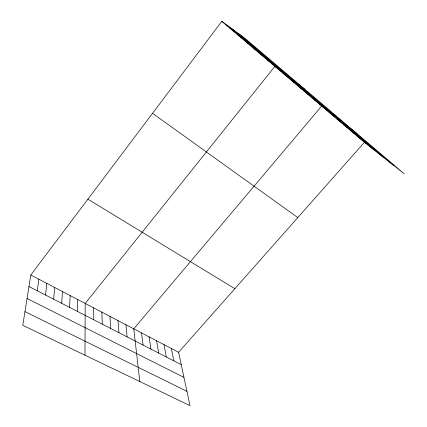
<?xml version="1.0" encoding="UTF-8"?>
<svg xmlns="http://www.w3.org/2000/svg" width="427" height="427" viewBox="0 0 427 427"><rect width="100%" height="100%" fill="white"/><g stroke="black" fill="none" stroke-linecap="round" stroke-linejoin="round"><path stroke-width="0.64" d="M84.968 355.2L85.203 303.442L274.887 66.372L304.798 89.243M77.426 311.395L77.714 299.53M69.606 307.381L70.14 295.569M61.685 303.319L62.465 291.556M53.663 299.204L54.699 287.494M45.534 295.036L46.831 283.384M37.304 290.814L38.868 279.221M30.803 275.004L22.786 325.326L189.988 405.65L178.598 352.27L30.803 275.004L221.794 21.35L244.543 38.003L404.214 173.794L364.428 142.298L221.794 21.35M178.598 352.27L364.428 142.298M24.963 311.641L186.925 391.308M27.061 298.484L183.957 377.393M28.961 286.533L181.24 364.653M87.898 199.169L234.845 288.711M152.54 113.32L297.806 217.573M229.71 28.065L235.096 32.036M237.513 34.678L243.144 38.873M245.199 41.2L251.081 45.604M252.784 47.627L258.895 52.233M260.256 53.962L266.597 58.771M267.622 60.212L274.187 65.208M282.994 73.247L290.008 78.632M290.974 80.009L298.211 85.592M298.825 86.67L306.287 92.445M306.565 93.23L314.235 99.187M314.181 99.694L322.054 105.827M357.095 133.72L321.686 106.056L133.752 328.822L139.832 381.557M329.073 112.322L337.335 118.791M336.353 118.492L344.797 125.122M343.527 124.577L352.147 131.361M350.599 130.571L359.385 137.505M357.564 136.48L366.515 143.552M226.918 25.102L373.54 149.514M238.255 33.397L393.39 165.228M232.283 29.025L382.987 156.992M171.36 348.485L173.81 360.842M164.032 344.653L166.284 356.983M156.608 340.773L158.657 353.07M149.092 336.844L150.928 349.105M141.47 332.863L143.098 345.085M125.928 324.733L127.107 336.882M118.001 320.592L118.946 332.697M109.969 316.391L110.673 328.454M101.823 312.132L102.288 324.146M93.572 307.819L93.78 319.786"/></g></svg>
